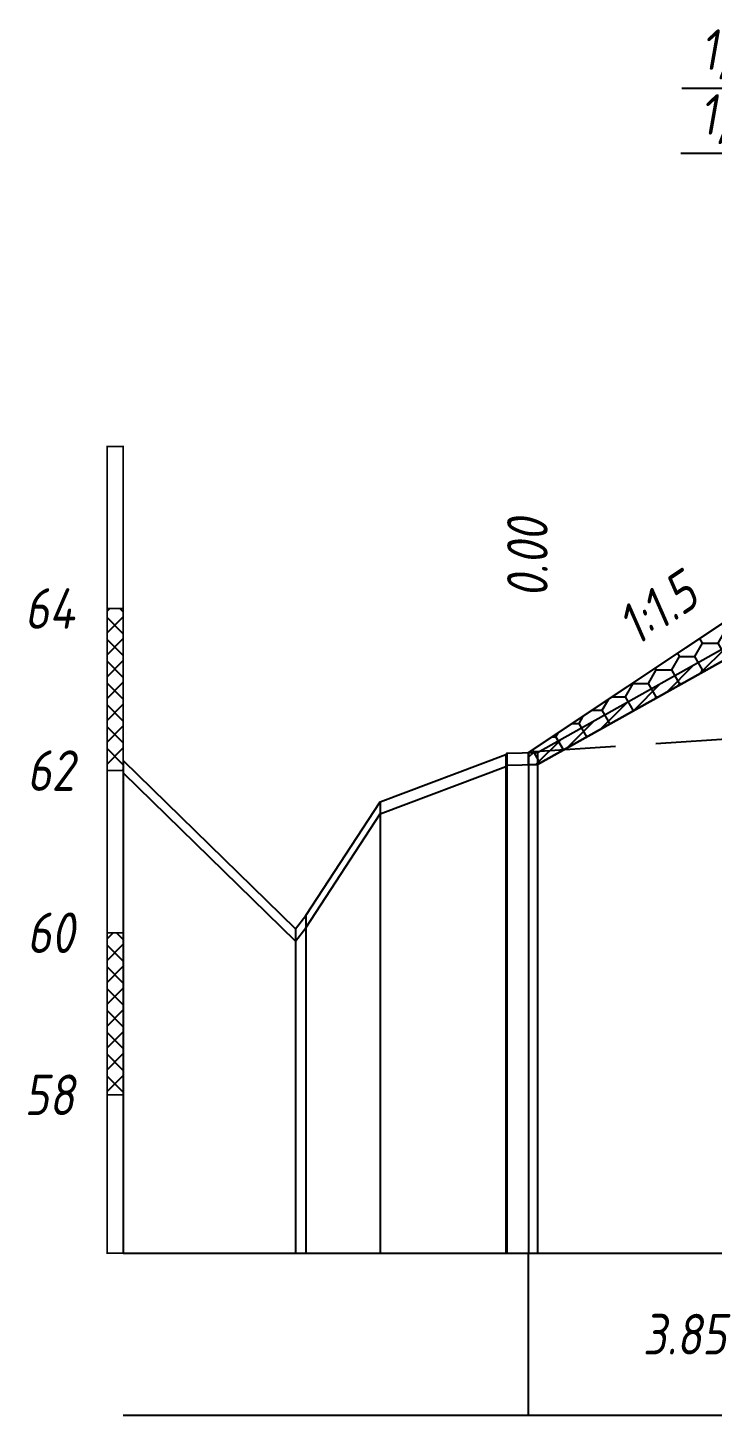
# Model space of a CAD drawing. Extents: x -717 to 1451, y -133302 to 233.
# Drawn here: x -417.2 to -375, y -131063.7 to -130978.1 of the extents above; entities that cross this region are included whole.
import ezdxf
from ezdxf.enums import TextEntityAlignment as Align

# ---------------------------------------------------------------- set-up
doc = ezdxf.new("R2010")
doc.units = 0
doc.linetypes.add('штриховая', pattern=[0.75, 0.5, -0.25])
for name, color, linetype in [('Интерполированный поперечник', 2, 'Continuous'), ('Код_514', 1, 'Continuous'), ('Контур_0', 7, 'Continuous'), ('Контур_508', 7, 'Continuous'), ('Контур_512', 7, 'Continuous'), ('Контур_513', 7, 'Continuous'), ('Контур_818', 7, 'Continuous'), ('Красный поперечник', 1, 'Continuous'), ('Линейка абсолютных высот', 7, 'Continuous'), ('Объём_2661', 7, 'Continuous'), ('Объём_2666', 7, 'Continuous'), ('Объём_2667', 7, 'Continuous'), ('Объём_2668', 7, 'Continuous'), ('Объём_2669', 7, 'Continuous'), ('Объём_2675', 7, 'Continuous'), ('Рабочие отметки', 7, 'Continuous'), ('Таблица', 7, 'Continuous'), ('Уклоны проезжей части', 7, 'Continuous'), ('Черный поперечник', 3, 'Continuous')]:
    doc.layers.add(name, color=color, linetype=linetype)
for name, color, linetype, true_color in [('Контур_2570', 7, 'Continuous', 0x80ff00), ('Контур_2736', 4, 'Continuous', 0x00ffff), ('Контур_2737', 4, 'Continuous', 0x00ffff), ('Контур_2738', 4, 'Continuous', 0x00ffff), ('Контур_2739', 4, 'Continuous', 0x00ffff), ('Контур_2741', 4, 'Continuous', 0x00ffff), ('Контур_2742', 4, 'Continuous', 0x00ffff), ('Контур_2743', 4, 'Continuous', 0x00ffff), ('Контур_2744', 7, 'Continuous', 0xa4ffff), ('Контур_2745', 7, 'Continuous', 0xa4ffff), ('Контур_2747', 4, 'Continuous', 0x00ffff), ('Контур_2748', 4, 'Continuous', 0x00ffff), ('Контур_2749', 4, 'Continuous', 0x00ffff), ('Контур_2750', 4, 'Continuous', 0x00ffff), ('Контур_2751', 4, 'Continuous', 0x00ffff), ('Контур_2752', 4, 'Continuous', 0x00ffff), ('Контур_703', 4, 'Continuous', 0x00ffff), ('Контур_705', 4, 'Continuous', 0x00ffff), ('Контур_707', 4, 'Continuous', 0x00ffff), ('Контур_720', 131, 'Continuous', 0xaaffff), ('Объём_2570', 7, 'Continuous', 0x80ff00), ('Объём_2600', 7, 'Continuous', 0x808000)]:
    doc.layers.add(name, color=color, linetype=linetype, true_color=true_color)
doc.styles.get("Standard").update_dxf_attribs({"font": 'txt', "height": 2.5})
doc.styles.add('М', font='romand.shx', dxfattribs={"width": 0.8, "oblique": 10, "height": 2.5})
doc.dimstyles.new('ISO-25', dxfattribs={"dimtxt": 2.5, "dimasz": 2.5, "dimexe": 1.25, "dimexo": 0.625, "dimtad": 1, "dimtxsty": 'Standard', "dimcen": 2.5, "dimadec": 0, "dimazin": 0, "dimtfac": 1, "dimtmove": 0, "dimatfit": 3, "dimfxl": 1, "dimarcsym": 0})
pattern_1 = [(45.00000125, (-491.3019, -4.7094), (-0.6735192404, 0.673519211), []), (135.0000003, (-491.3019, -4.7094), (-0.673519222, -0.67351923), [])]

# ---------------------------------------------------------------- blocks, each defined once
blk = doc.blocks.new('_Oblique')
at = {"color": 0, "linetype": 'ByBlock', "lineweight": -2}
blk.add_line((-0.5, -0.5), (0.5, 0.5), dxfattribs=at)
blk = doc.blocks.new('*D2778')
at = {"color": 0, "lineweight": -2, "transparency": 16777216}
for p, q in [((-367.05, -131009.435), (-367.05, -130984.62)), ((-360.05, -131009.155), (-360.05, -130984.62)), ((-367.05, -130985.87), (-376.908, -130985.87)), ((-360.05, -130985.87), (-367.05, -130985.87))]:
    blk.add_line(p, q, dxfattribs=at)
at = {"layer": 'Defpoints', "color": 0, "transparency": 16777216}
for p in [(-360.05, -130985.87), (-367.05, -131010.06), (-360.05, -131009.78)]:
    blk.add_point(p, dxfattribs=at)
at = {"color": 0, "lineweight": -2, "transparency": 16777216, "rotation": 180}
blk.add_blockref('_Oblique', (-367.05, -130985.87), dxfattribs=at)
at = {"color": 0, "lineweight": -2, "transparency": 16777216}
blk.add_blockref('_Oblique', (-360.05, -130985.87), dxfattribs=at)
at = {"color": 0, "transparency": 16777216, "insert": (-373.368, -130983.757), "char_height": 2.5, "width": 8.75, "attachment_point": 5, "style": 'М'}
blk.add_mtext('1,40', dxfattribs=at)
blk = doc.blocks.new('*D2783')
at = {"color": 0, "lineweight": -2, "transparency": 16777216}
for p, q in [((-367.05, -131009.435), (-367.05, -130980.62)), ((-357.55, -131009.105), (-357.55, -130980.62)), ((-367.05, -130981.87), (-376.862, -130981.87)), ((-357.55, -130981.87), (-367.05, -130981.87))]:
    blk.add_line(p, q, dxfattribs=at)
at = {"layer": 'Defpoints', "color": 0, "transparency": 16777216}
for p in [(-357.55, -130981.87), (-367.05, -131010.06), (-357.55, -131009.73)]:
    blk.add_point(p, dxfattribs=at)
at = {"color": 0, "lineweight": -2, "transparency": 16777216, "rotation": 180}
blk.add_blockref('_Oblique', (-367.05, -130981.87), dxfattribs=at)
at = {"color": 0, "lineweight": -2, "transparency": 16777216}
blk.add_blockref('_Oblique', (-357.55, -130981.87), dxfattribs=at)
at = {"color": 0, "transparency": 16777216, "insert": (-373.321, -130979.757), "char_height": 2.5, "width": 8.75, "attachment_point": 5, "style": 'М'}
blk.add_mtext('1,90', dxfattribs=at)

msp = doc.modelspace()

# ---------------------------------------------------------------- hatches: boundary and pattern name
at = {"layer": 'Линейка абсолютных высот'}
h = msp.add_hatch(dxfattribs=at)
h.set_pattern_fill('ANSI37', scale=0.3, style=0)
h.set_pattern_definition(pattern_1)
h.paths.add_polyline_path([(-411.302, -131023.944), (-411.302, -131013.944), (-412.302, -131013.944), (-412.302, -131023.944)])
h = msp.add_hatch(dxfattribs=at)
h.set_pattern_fill('ANSI37', scale=0.3, style=0)
h.set_pattern_definition(pattern_1)
h.paths.add_polyline_path([(-411.302, -131043.944), (-411.302, -131033.944), (-412.302, -131033.944), (-412.302, -131043.944)])
at = {"layer": 'Объём_2570'}
h = msp.add_hatch(dxfattribs=at)
h.set_pattern_fill('ANSI31', color=256, scale=0.2)
h.set_pattern_definition([(45, (-491.3019, -4.70936), (-0.449012806, 0.449012806), [])])
h.paths.add_polyline_path([(-368.948, -131014.3), (-370.645, -131015.113), (-385.763, -131023.568), (-386.302, -131023.582), (-386.302, -131022.832), (-385.763, -131022.818), (-370.645, -131014.363), (-368.948, -131013.55)])
at = {"layer": 'Объём_2600'}
h = msp.add_hatch(dxfattribs=at)
h.set_pattern_fill('HONEY', color=5, scale=0.3)
h.set_pattern_definition([(0, (-491.3019, -4.70936), (1.42875, 0.8248891935), [0.9525, -1.905]), (120, (-491.3019, -4.70936), (-1.428749997, 0.824889199), [0.9525, -1.905]), (60, (-491.3019, -4.70936), (3e-09, 1.6497783924), [-1.905, 0.9525])])
h.paths.add_polyline_path([(-386.302, -131022.832), (-374.016, -131014.641), (-369.369, -131014.502), (-370.645, -131015.113), (-385.763, -131023.568), (-386.302, -131023.582)])

# ---------------------------------------------------------------- linework, layer by layer
at = {"layer": 'Интерполированный поперечник', "linetype": 'штриховая', "ltscale": 10, "flags": 128}
msp.add_lwpolyline([(-385.934, -131022.758), (-239.317, -131013.082)], dxfattribs=at)
at = {"layer": 'Код_514'}
msp.add_line((-386.302, -131063.709), (-386.302, -131053.709), dxfattribs=at)
at = {"layer": 'Контур_0', "flags": 128}
for points in [[(-367.05, -131009.997), (-386.302, -131022.832), (-386.302, -131022.832), (-386.302, -131022.832), (-386.302, -131022.832), (-386.302, -131022.832), (-386.302, -131022.832), (-386.302, -131022.832), (-386.302, -131022.832), (-386.302, -131022.832), (-386.302, -131022.832), (-386.302, -131022.832), (-386.302, -131022.832), (-386.302, -131022.832), (-386.302, -131022.832), (-386.302, -131022.832)], [(-367.05, -131009.997), (-386.302, -131022.832), (-386.302, -131022.832), (-386.302, -131022.832), (-386.302, -131022.832), (-386.302, -131022.832), (-386.302, -131022.832), (-386.302, -131022.832), (-386.302, -131022.832), (-386.302, -131022.832), (-386.302, -131022.832), (-386.302, -131022.832), (-386.302, -131022.832), (-386.302, -131022.832), (-386.302, -131022.832), (-386.302, -131022.832), (-386.302, -131022.832), (-386.302, -131022.832), (-386.302, -131022.832), (-386.302, -131022.832), (-386.302, -131022.832), (-386.302, -131022.832), (-386.302, -131022.832), (-386.302, -131022.832), (-386.302, -131022.832), (-386.302, -131022.832), (-386.302, -131022.832), (-386.302, -131022.832), (-386.302, -131022.832), (-386.302, -131022.832)]]:
    msp.add_lwpolyline(points, dxfattribs=at)
at = {"layer": 'Контур_2570', "flags": 128}
msp.add_lwpolyline([(-411.302, -131024.072), (-400.678, -131034.459), (-400.048, -131033.632), (-395.449, -131026.617), (-387.703, -131023.689), (-387.647, -131023.615), (-385.763, -131023.568), (-385.763, -131023.568), (-370.645, -131015.113), (-368.948, -131014.3), (-368.948, -131013.55), (-368.734, -131013.526), (-362.621, -131013.432), (-356.943, -131013.07), (-347.657, -131012.56), (-338.843, -131012.443), (-314.554, -131011.854), (-310.663, -131011.76), (-299.979, -131011.551), (-276.891, -131011.101)], dxfattribs=at)
at = {"layer": 'Контур_2736', "flags": 128}
msp.add_lwpolyline([(-367.05, -131009.997), (-386.302, -131022.832)], dxfattribs=at)
at = {"layer": 'Контур_2737', "flags": 128}
msp.add_lwpolyline([(-386.302, -131022.832), (-386.302, -131022.832)], dxfattribs=at)
at = {"layer": 'Контур_2738', "flags": 128}
msp.add_lwpolyline([(-386.302, -131022.832), (-386.302, -131022.832)], dxfattribs=at)
at = {"layer": 'Контур_2739', "flags": 128}
msp.add_lwpolyline([(-386.302, -131022.832), (-386.302, -131022.832)], dxfattribs=at)
at = {"layer": 'Контур_2741', "flags": 128}
msp.add_lwpolyline([(-386.302, -131022.832), (-386.302, -131022.832)], dxfattribs=at)
at = {"layer": 'Контур_2742', "flags": 128}
msp.add_lwpolyline([(-386.302, -131022.832), (-386.302, -131022.832)], dxfattribs=at)
at = {"layer": 'Контур_2743', "flags": 128}
msp.add_lwpolyline([(-386.302, -131022.832), (-386.302, -131022.832)], dxfattribs=at)
at = {"layer": 'Контур_2744', "flags": 128}
msp.add_lwpolyline([(-386.302, -131022.832), (-386.302, -131022.832)], dxfattribs=at)
msp.add_lwpolyline([(-386.302, -131022.832), (-386.302, -131022.832)], dxfattribs=at)
msp.add_lwpolyline([(-386.302, -131022.832), (-386.302, -131022.832)], dxfattribs=at)
msp.add_lwpolyline([(-386.302, -131022.832), (-386.302, -131022.832)], dxfattribs=at)
msp.add_lwpolyline([(-386.302, -131022.832), (-386.302, -131022.832)], dxfattribs=at)
msp.add_lwpolyline([(-386.302, -131022.832), (-386.302, -131022.832)], dxfattribs=at)
at = {"layer": 'Контур_2745', "flags": 128}
msp.add_lwpolyline([(-386.302, -131022.832), (-386.302, -131022.832)], dxfattribs=at)
msp.add_lwpolyline([(-386.302, -131022.832), (-386.302, -131022.832)], dxfattribs=at)
msp.add_lwpolyline([(-386.302, -131022.832), (-386.302, -131022.832)], dxfattribs=at)
msp.add_lwpolyline([(-386.302, -131022.832), (-386.302, -131022.832)], dxfattribs=at)
msp.add_lwpolyline([(-386.302, -131022.832), (-386.302, -131022.832)], dxfattribs=at)
msp.add_lwpolyline([(-386.302, -131022.832), (-386.302, -131022.832)], dxfattribs=at)
at = {"layer": 'Контур_2747', "flags": 128}
msp.add_lwpolyline([(-386.302, -131022.832), (-386.302, -131022.832)], dxfattribs=at)
at = {"layer": 'Контур_2748', "flags": 128}
msp.add_lwpolyline([(-386.302, -131022.832), (-386.302, -131022.832)], dxfattribs=at)
at = {"layer": 'Контур_2749', "flags": 128}
msp.add_lwpolyline([(-386.302, -131022.832), (-386.302, -131022.832)], dxfattribs=at)
at = {"layer": 'Контур_2750', "flags": 128}
msp.add_lwpolyline([(-386.302, -131022.832), (-386.302, -131022.832)], dxfattribs=at)
at = {"layer": 'Контур_2751', "flags": 128}
msp.add_lwpolyline([(-386.302, -131022.832), (-386.302, -131022.832)], dxfattribs=at)
at = {"layer": 'Контур_2752', "flags": 128}
msp.add_lwpolyline([(-386.302, -131022.832), (-386.302, -131022.832)], dxfattribs=at)
at = {"layer": 'Контур_508', "flags": 128}
msp.add_lwpolyline([(-386.302, -131022.832), (-374.016, -131014.641), (-347.657, -131013.85), (-347.657, -131012.56), (-338.843, -131012.443), (-314.554, -131011.854), (-310.663, -131011.76), (-299.979, -131011.551), (-294.858, -131011.451), (-293.592, -131011.477), (-293.592, -131011.427), (-292.327, -131011.452), (-292.327, -131011.402), (-261.551, -131012.017), (-261.551, -131014.447), (-231.19, -131015.358), (-224.003, -131020.15), (-222.003, -131020.15), (-212.562, -131013.856)], dxfattribs=at)
at = {"layer": 'Контур_512', "flags": 128}
msp.add_lwpolyline([(-386.302, -131022.832), (-374.016, -131014.641), (-347.657, -131013.85)], dxfattribs=at)
at = {"layer": 'Контур_513', "flags": 128}
msp.add_lwpolyline([(-386.302, -131022.832), (-374.016, -131014.641), (-347.657, -131013.85), (-347.657, -131012.56), (-338.843, -131012.443), (-314.554, -131011.854), (-310.663, -131011.76), (-299.979, -131011.551), (-294.858, -131011.451), (-293.592, -131011.477), (-293.592, -131011.427), (-292.327, -131011.452), (-292.327, -131011.402), (-261.551, -131012.017), (-261.551, -131014.447), (-231.19, -131015.358), (-224.003, -131020.15), (-222.003, -131020.15), (-212.562, -131013.856)], dxfattribs=at)
at = {"layer": 'Контур_703', "flags": 128}
for points in [[(-367.05, -131009.997), (-386.302, -131022.832)], [(-386.302, -131022.832), (-386.302, -131022.832)]]:
    msp.add_lwpolyline(points, dxfattribs=at)
at = {"layer": 'Контур_705', "flags": 128}
msp.add_lwpolyline([(-386.302, -131022.832), (-386.302, -131022.832)], dxfattribs=at)
at = {"layer": 'Контур_707', "flags": 128}
msp.add_lwpolyline([(-386.302, -131022.832), (-386.302, -131022.832)], dxfattribs=at)
at = {"layer": 'Контур_720', "flags": 128}
msp.add_lwpolyline([(-386.302, -131022.832), (-386.302, -131022.832)], dxfattribs=at)
at = {"layer": 'Контур_818', "flags": 128}
msp.add_lwpolyline([(-386.302, -131023.582), (-385.763, -131023.568), (-385.763, -131023.568), (-370.645, -131015.113), (-368.948, -131014.3), (-368.948, -131013.55), (-368.734, -131013.526), (-362.621, -131013.432), (-356.943, -131013.07), (-347.657, -131012.56), (-338.843, -131012.443), (-314.554, -131011.854), (-310.663, -131011.76), (-299.979, -131011.551), (-276.891, -131011.101)], dxfattribs=at)
at = {"layer": 'Красный поперечник'}
for q in [(-367.05, -131009.997), (-386.302, -131053.709)]:
    msp.add_line((-386.302, -131022.832), q, dxfattribs=at)
at = {"layer": 'Линейка абсолютных высот', "color": 7, "const_width": 0.1, "flags": 128}
for points in [[(-411.302, -131013.944), (-411.302, -131003.944), (-412.302, -131003.944), (-412.302, -131013.944), (-411.302, -131013.944)], [(-411.302, -131023.944), (-411.302, -131013.944), (-412.302, -131013.944), (-412.302, -131023.944), (-411.302, -131023.944)], [(-411.302, -131033.944), (-411.302, -131023.944), (-412.302, -131023.944), (-412.302, -131033.944), (-411.302, -131033.944)], [(-411.302, -131043.944), (-411.302, -131033.944), (-412.302, -131033.944), (-412.302, -131043.944), (-411.302, -131043.944)], [(-411.302, -131053.709), (-411.302, -131043.944), (-412.302, -131043.944), (-412.302, -131053.709), (-411.302, -131053.709)]]:
    msp.add_lwpolyline(points, dxfattribs=at)
at = {"layer": 'Объём_2570', "flags": 128}
msp.add_lwpolyline([(-368.948, -131014.3), (-370.645, -131015.113), (-385.763, -131023.568), (-386.302, -131023.582), (-386.302, -131022.832), (-385.763, -131022.818), (-370.645, -131014.363), (-368.948, -131013.55), (-368.948, -131014.3), (-368.948, -131014.3)], dxfattribs=at)
at = {"layer": 'Объём_2600', "color": 5, "flags": 128}
msp.add_lwpolyline([(-386.302, -131022.832), (-374.016, -131014.641), (-369.369, -131014.502), (-370.645, -131015.113), (-385.763, -131023.568), (-386.302, -131023.582), (-386.302, -131022.832), (-386.302, -131022.832)], dxfattribs=at)
at = {"layer": 'Объём_2661', "flags": 128}
msp.add_lwpolyline([(-367.05, -131009.997), (-386.302, -131022.832)], dxfattribs=at)
at = {"layer": 'Объём_2666', "flags": 128}
msp.add_lwpolyline([(-367.05, -131009.997), (-386.302, -131022.832)], dxfattribs=at)
at = {"layer": 'Объём_2667', "flags": 128}
msp.add_lwpolyline([(-386.302, -131022.832), (-386.302, -131022.832)], dxfattribs=at)
msp.add_lwpolyline([(-386.302, -131022.832), (-386.302, -131022.832)], dxfattribs=at)
at = {"layer": 'Объём_2668', "flags": 128}
msp.add_lwpolyline([(-386.302, -131022.832), (-386.302, -131022.832)], dxfattribs=at)
msp.add_lwpolyline([(-386.302, -131022.832), (-386.302, -131022.832)], dxfattribs=at)
at = {"layer": 'Объём_2669', "flags": 128}
msp.add_lwpolyline([(-386.302, -131022.832), (-386.302, -131022.832)], dxfattribs=at)
msp.add_lwpolyline([(-386.302, -131022.832), (-386.302, -131022.832)], dxfattribs=at)
at = {"layer": 'Объём_2675', "flags": 128}
msp.add_lwpolyline([(-386.302, -131022.832), (-386.302, -131022.832)], dxfattribs=at)
msp.add_lwpolyline([(-386.302, -131022.832), (-386.302, -131022.832)], dxfattribs=at)
msp.add_lwpolyline([(-386.302, -131022.832), (-386.302, -131022.832)], dxfattribs=at)
msp.add_lwpolyline([(-386.302, -131022.832), (-386.302, -131022.832)], dxfattribs=at)
msp.add_lwpolyline([(-386.302, -131022.832), (-386.302, -131022.832)], dxfattribs=at)
msp.add_lwpolyline([(-386.302, -131022.832), (-386.302, -131022.832)], dxfattribs=at)
msp.add_lwpolyline([(-386.302, -131022.832), (-386.302, -131022.832)], dxfattribs=at)
msp.add_lwpolyline([(-386.302, -131022.832), (-386.302, -131022.832)], dxfattribs=at)
msp.add_lwpolyline([(-386.302, -131022.832), (-386.302, -131022.832)], dxfattribs=at)
msp.add_lwpolyline([(-386.302, -131022.832), (-386.302, -131022.832)], dxfattribs=at)
msp.add_lwpolyline([(-386.302, -131022.832), (-386.302, -131022.832)], dxfattribs=at)
msp.add_lwpolyline([(-386.302, -131022.832), (-386.302, -131022.832)], dxfattribs=at)
at = {"layer": 'Таблица'}
for p, q in [((-411.302, -131053.709), (-187.562, -131053.709)), ((-411.302, -131063.709), (-187.562, -131063.709))]:
    msp.add_line(p, q, dxfattribs=at)
at = {"layer": 'Черный поперечник', "color": 7}
for p, q in [((-411.302, -131023.322), (-411.302, -131053.709)), ((-387.703, -131022.939), (-387.703, -131053.709)), ((-387.647, -131022.865), (-387.647, -131053.709)), ((-385.763, -131022.818), (-385.763, -131053.709)), ((-395.449, -131025.867), (-395.449, -131053.709)), ((-400.048, -131032.882), (-400.048, -131053.709)), ((-400.678, -131033.709), (-400.678, -131053.709))]:
    msp.add_line(p, q, dxfattribs=at)
at = {"layer": 'Черный поперечник', "flags": 128}
msp.add_lwpolyline([(-411.302, -131023.322), (-400.678, -131033.709), (-400.048, -131032.882), (-395.449, -131025.867), (-387.703, -131022.939), (-387.647, -131022.865), (-385.763, -131022.818), (-370.645, -131014.363), (-368.948, -131013.55), (-368.734, -131013.526), (-362.621, -131013.432), (-356.943, -131013.07), (-347.657, -131012.56), (-338.843, -131012.443), (-314.554, -131011.854), (-310.663, -131011.76), (-299.979, -131011.551), (-276.891, -131011.101)], dxfattribs=at)

# ---------------------------------------------------------------- texts
at = {"layer": 'Код_514', "style": 'М', "oblique": 10, "width": 0.8}
msp.add_text('3.85', height=2.5, dxfattribs=at).set_placement((-376.676, -131058.709), align=Align.MIDDLE_CENTER)
at = {"layer": 'Линейка абсолютных высот', "style": 'М', "oblique": 10, "width": 0.8}
for s, p in [('64', (-414.302, -131013.944)), ('62', (-414.302, -131023.944)), ('60', (-414.302, -131033.944)), ('58', (-414.302, -131043.944))]:
    msp.add_text(s, height=2.5, dxfattribs=at).set_placement(p, align=Align.MIDDLE_RIGHT)
at = {"layer": 'Рабочие отметки', "color": 1, "style": 'М', "oblique": 10, "width": 0.8}
msp.add_text('0.00', height=2.5, rotation=90, dxfattribs=at).set_placement((-386.38, -131013.262), align=Align.MIDDLE_LEFT)
at = {"layer": 'Уклоны проезжей части', "color": 1, "style": 'М', "oblique": 10, "width": 0.8}
msp.add_text('1:1.5', height=2.5, rotation=33.69007, dxfattribs=at).set_placement((-377.231, -131015.582), align=Align.BOTTOM_CENTER)

# ---------------------------------------------------------------- dimensions: what is measured, and where the dimension line sits
at = {"color": 5}
for base, p2, picture, middle in [((-357.55, -130981.87), (-357.55, -131009.73), '*D2783', (-373.321, -130981.87)), ((-360.05, -130985.87), (-360.05, -131009.78), '*D2778', (-373.368, -130985.87))]:
    dim = msp.add_linear_dim(base=base, p1=(-367.05, -131010.06), p2=p2, angle=180, dimstyle='ISO-25', override={"dimasz": 1, "dimlfac": 0.2, "dimzin": 0, "dimtxsty": 'М', "dimblk1": 'Oblique', "dimblk2": 'Oblique', "dimsah": 1}, dxfattribs=at)
    dim.commit()
    dim.dimension.update_dxf_attribs({"geometry": picture, "text_midpoint": middle, "dimtype": 160})

doc.saveas('drawing.dxf')
